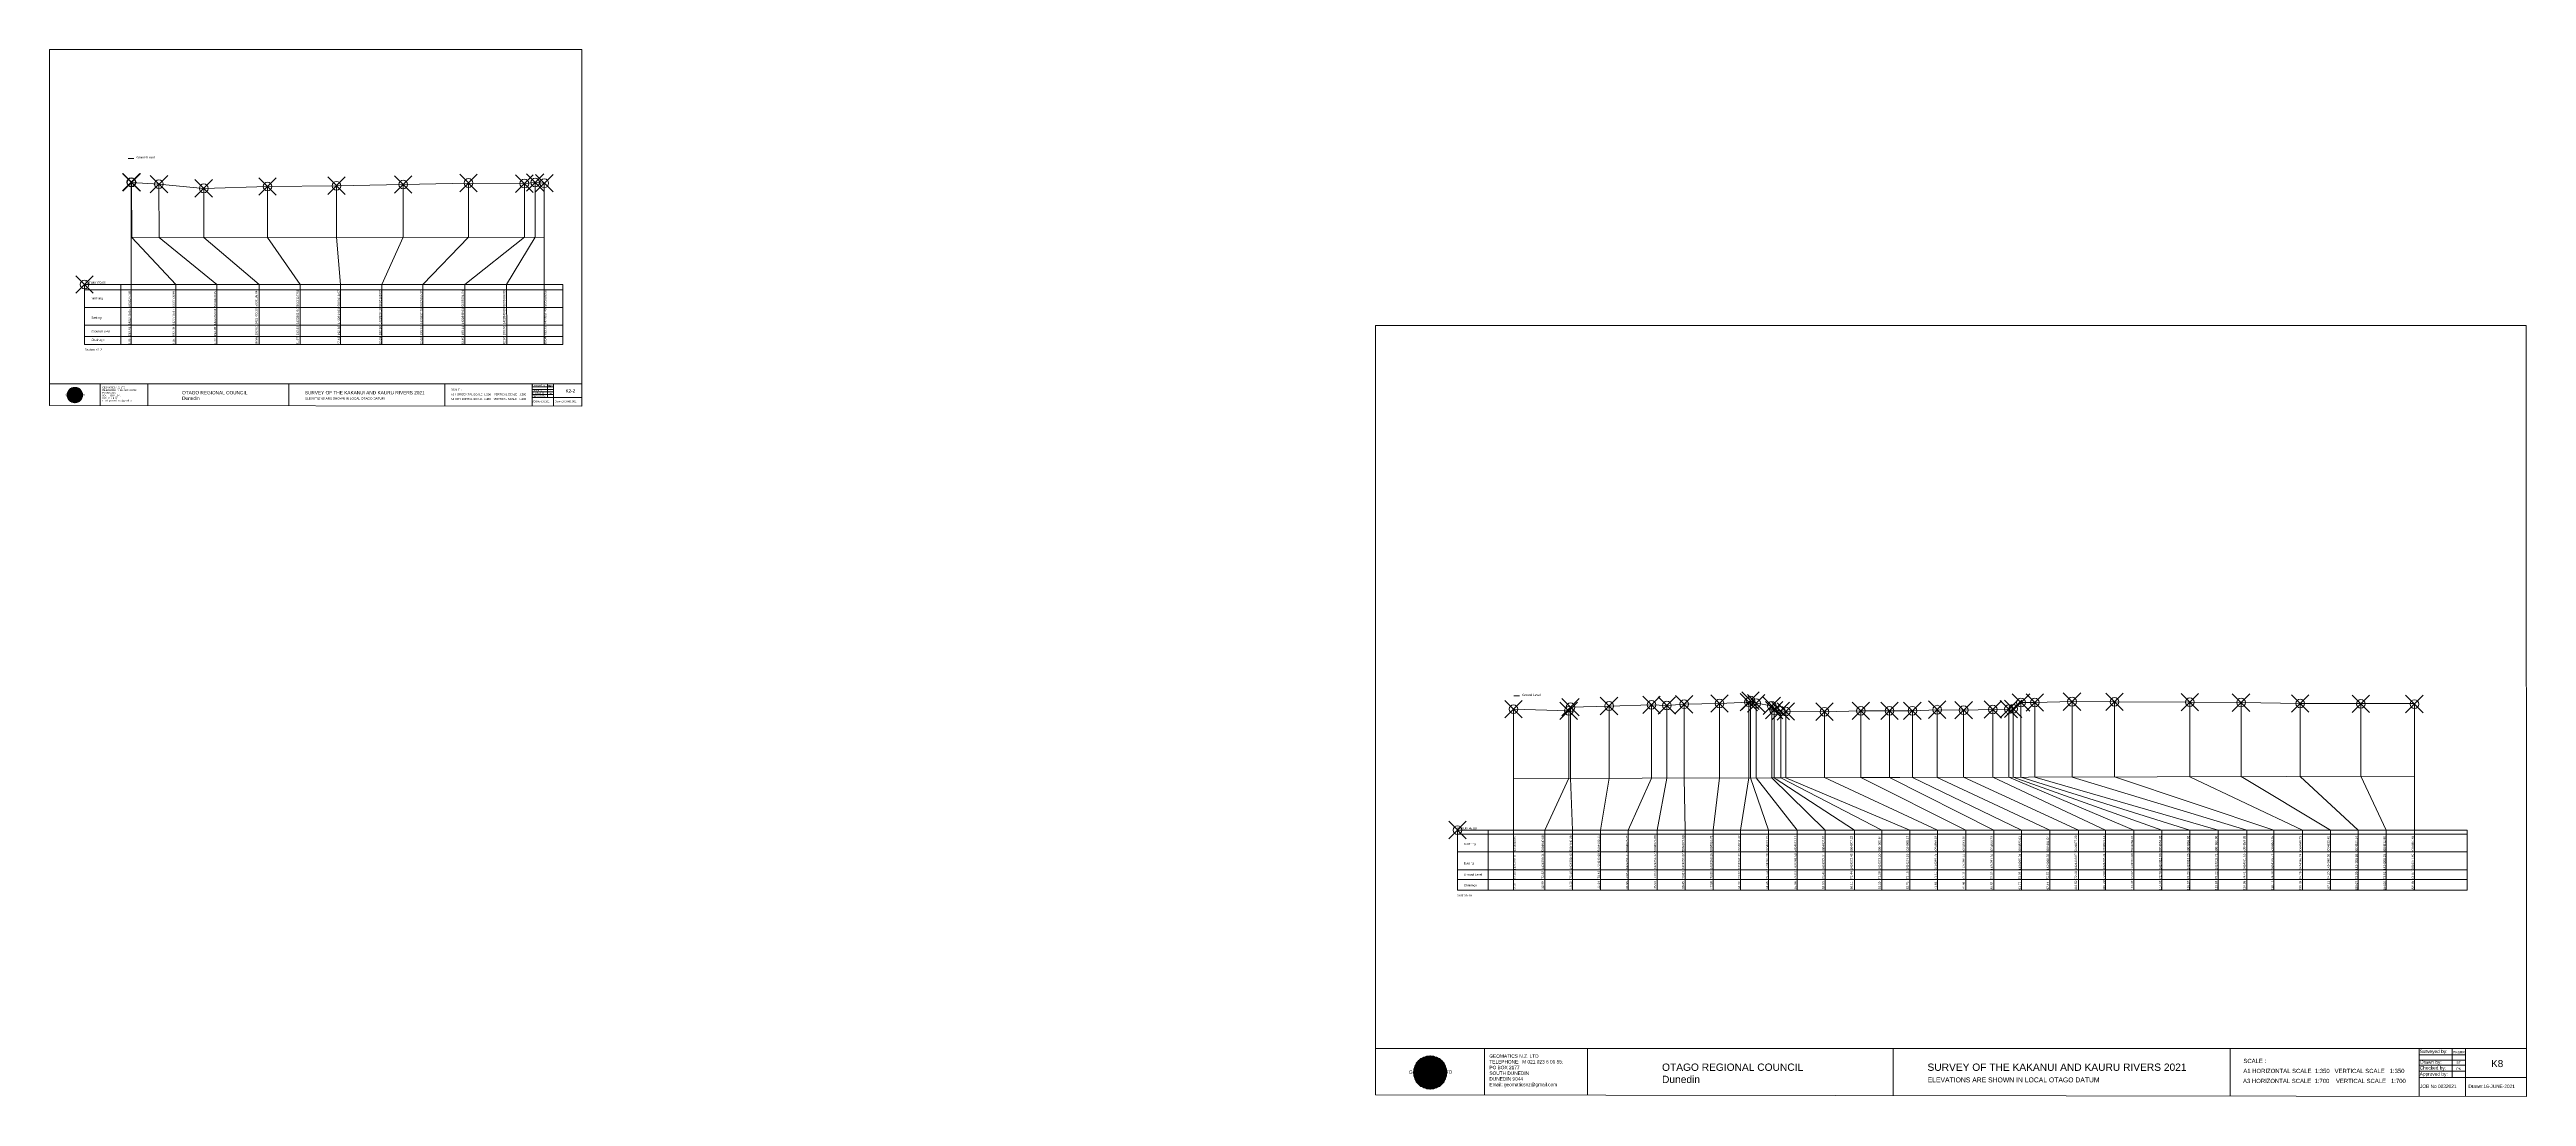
# Model space of a CAD drawing. Header units: millimetres. Extents: x -13548260 to 13046302109, y -19137686871 to 1424966580.
# Drawn here: x -6877115 to -6309325, y -16035 to 223819 of the extents above; entities that cross this region are included whole.
import ezdxf

# ---------------------------------------------------------------- set-up
doc = ezdxf.new("R2010")
doc.units = ezdxf.units.MM
doc.header["$PDMODE"] = 35
doc.header["$PDSIZE"] = 2000
doc.layers.get('0').update_dxf_attribs({"lineweight": 0})
doc.layers.add('geo', color=7, linetype='Continuous', lineweight=0)
doc.styles.get("Standard").update_dxf_attribs({"font": 'arial.ttf'})

# ---------------------------------------------------------------- blocks, each defined once
blk = doc.blocks.new('Geomatics_Circle_SPT')
at = {"layer": 'geo', "color": 2, "linetype": 'Continuous', "lineweight": 0}
for p, q in [((0, 25.2), (-25.2, 0)), ((-24.7, 4.9), (-4.9, 24.7)), ((-24.7, -4.9), (4.9, 24.7)), ((4.9, -24.7), (-24.7, 4.9)), ((-24.7, 0), (0, -24.7)), ((-9.7, 23.3), (-23.3, 9.6)), ((9.7, 23.3), (-23.3, -9.7)), ((-23.3, 9.7), (9.7, -23.3)), ((-21, 14), (-14, 21)), ((-21, -14), (14, 21)), ((14, -21), (-21, 14)), ((0, 0), (-17.8, 17.8)), ((0, 0), (-17.8, -17.8)), ((-14, 21), (21, -14)), ((21, 14), (-14, -21)), ((23.3, -9.7), (-9.7, 23.3)), ((-9.7, -23.3), (23.3, 9.7)), ((-4.9, 24.7), (24.7, -4.9)), ((24.7, 4.9), (-4.9, -24.7)), ((25.2, 0), (0, 25.2)), ((0, 0), (17.8, 17.8)), ((0, 0), (17.8, -17.8)), ((0, -24.8), (25.2, 0)), ((4.9, 24.7), (24.7, 4.9)), ((23.3, 9.7), (9.7, 23.3)), ((14, 21), (21, 14)), ((17.8, 18.1), (17.8, 18.1)), ((-4.9, -24.7), (-24.7, -4.9)), ((-23.3, -9.7), (-9.7, -23.3)), ((-14, -21), (-21, -14)), ((-17.8, -17.8), (-17.8, -17.8)), ((24.7, -4.9), (4.9, -24.7)), ((4.9, -24.7), (4.9, -24.7)), ((9.7, -23.3), (23.3, -9.7)), ((21, -14), (14, -21)), ((18.1, -17.8), (18.1, -17.8))]:
    blk.add_line(p, q, dxfattribs=at)
at = {"layer": 'geo', "color": 1, "linetype": 'Continuous', "lineweight": 0}
for p, q in [((-25.2, 0), (9.7, 23.3)), ((-25.2, 0), (-9.6, 23.3)), ((-25.2, 0), (23.3, 9.7)), ((-25.2, 0), (-23.3, 9.7)), ((-23.3, -9.7), (-25.2, 0)), ((-9.6, -23.3), (-25.2, 0)), ((9.7, -23.3), (-25.2, 0)), ((-4.9, 24.8), (-24.7, -4.9)), ((4.9, 24.7), (-24.7, 4.9)), ((14, 21), (-24.7, -4.9)), ((-14, 21), (-24.7, 4.9)), ((21, 14), (-24.7, 4.9)), ((-21, 14), (-24.7, -4.9)), ((0, 0), (-24.7, 4.9)), ((-24.7, 4.9), (-21, -14)), ((-24.7, 4.9), (-4.9, -24.7)), ((-24.7, 4.9), (14, -21)), ((-24.7, 4.9), (-24.7, 4.9)), ((0, 0), (-24.7, -4.9)), ((-23.3, 9.7), (0, 25.2)), ((-23.3, -9.6), (0, 25.2)), ((-23.3, -9.6), (17.8, 17.8)), ((-23.3, 9.7), (-17.8, 17.9)), ((-23.3, -9.6), (-17.8, 17.9)), ((-23.3, 9.7), (17.8, 17.8)), ((-17.8, -17.8), (-23.3, 9.7)), ((0, -25.2), (-23.3, 9.7)), ((-23.3, 9.7), (17.8, -17.8)), ((-23.3, 9.7), (25.2, 0)), ((-23.3, 9.4), (-23.3, 9.4)), ((-23.3, -9.7), (25.2, 0)), ((4.9, 24.8), (-21, -14)), ((-4.9, 24.7), (-21, 14)), ((14, 21), (-21, 14)), ((-14, 21), (-21, -14)), ((0, 0), (-21, 14)), ((-21, 14), (-14, -21)), ((-21, 14), (4.9, -24.7)), ((-21, 14), (-21, 14)), ((24.7, 4.9), (-21, 14)), ((0, 0), (-21, -14)), ((-17.9, 17.6), (-17.9, 17.6)), ((-17.8, 17.8), (9.7, 23.3)), ((-17.8, 17.8), (-9.6, 23.3)), ((-17.8, -17.8), (9.7, 23.3)), ((-17.8, -17.8), (-9.7, 23.3)), ((-9.7, -23.3), (-17.8, 17.8)), ((-17.8, 17.8), (9.7, -23.3)), ((-17.8, 17.8), (23.3, -9.6)), ((-17.8, 17.8), (23.3, 9.7)), ((-17.8, -17.8), (23.3, 9.7)), ((4.9, 24.7), (-14, 21)), ((-4.9, 24.7), (-14, -20.9)), ((0, 0), (-14, 21)), ((-14, 21), (-4.9, -24.7)), ((-14, 21), (-14, 21)), ((24.7, -4.9), (-14, 21)), ((21, 14), (-14, 21)), ((-14, -21), (24.7, 4.9)), ((0, 0), (-14, -21)), ((-9.8, 23.1), (-9.8, 23.1)), ((-9.7, 23.3), (0, 25.2)), ((-9.7, 23.3), (0, -25.2)), ((-9.7, -23.3), (0, 25.2)), ((-9.6, 23.3), (17.8, -17.8)), ((-9.6, 23.3), (25.2, 0)), ((-9.6, 23.3), (17.8, 17.8)), ((-9.6, -23.3), (17.8, 17.9)), ((25.2, 0), (-9.6, -23.3)), ((0, 0), (-4.9, 24.7)), ((-4.9, 24.7), (-4.9, 24.7)), ((21, -14), (-4.9, 24.7)), ((24.8, 4.9), (-4.9, 24.7)), ((14, 21), (-4.9, 24.7)), ((-4.9, -24.7), (21, 14)), ((0, 0), (-4.9, -24.7)), ((-0.2, 25.1), (-0.2, 25.1)), ((0, 25.2), (9.7, -23.3)), ((0, 25.2), (23.3, -9.7)), ((0, 25.2), (23.3, 9.7)), ((0, 25.2), (9.7, 23.3)), ((0, 0), (4.9, 24.7)), ((0, -25.2), (9.7, 23.3)), ((0, 0), (14, 21)), ((0, 0), (21, 14)), ((23.3, 9.7), (0, -25.2)), ((0, 0), (24.8, 4.9)), ((0, 0), (4.9, -24.7)), ((0, 0), (14, -21)), ((0, 0), (21, -14)), ((0, 0), (24.8, -4.9)), ((21, 14), (4.9, 24.8)), ((14, -21), (4.9, 24.7)), ((24.7, -4.9), (4.9, 24.7)), ((4.9, 24.7), (4.9, 24.7)), ((4.9, -24.7), (14, 21)), ((4.9, -24.7), (24.7, 4.9)), ((9.4, 23.3), (9.4, 23.3)), ((9.7, 23.3), (17.8, -17.8)), ((9.7, 23.3), (25.2, 0)), ((9.7, 23.3), (17.8, 17.9)), ((17.8, 17.8), (9.7, -23.3)), ((25.2, 0), (9.7, -23.3)), ((21, -14), (14, 21)), ((24.7, 4.9), (14, 21)), ((14, 21), (14, 21)), ((14, -21), (21, 14)), ((17.6, 17.9), (17.6, 17.9)), ((17.8, 17.8), (23.3, -9.7)), ((17.8, 17.8), (23.3, 9.7)), ((23.3, 9.7), (17.8, -17.8)), ((24.7, -4.9), (21, 14)), ((21, 14), (21, 14)), ((21, -14), (24.7, 4.9)), ((23.1, 9.8), (23.1, 9.8)), ((23.3, 9.7), (25.2, 0)), ((25.2, 0), (23.3, -9.6)), ((24.7, 4.9), (24.7, 4.9)), ((25.1, 0.2), (25.1, 0.2)), ((-25.2, 0), (23.3, -9.7)), ((-25.1, -0.2), (-25.1, -0.2)), ((-24.7, -4.9), (-24.7, -4.9)), ((-24.7, -4.9), (-14, -21)), ((-24.7, -4.9), (4.9, -24.7)), ((-24.7, -4.9), (21, -14)), ((-17.8, -17.8), (-23.3, -9.7)), ((0, -25.2), (-23.3, -9.6)), ((17.8, -17.8), (-23.3, -9.6)), ((-23.1, -9.8), (-23.1, -9.8)), ((-21, -14), (24.7, -4.9)), ((-21, -14), (-21, -14)), ((-21, -14), (-4.9, -24.7)), ((-21, -14), (14, -21)), ((23.3, -9.7), (-17.8, -17.8)), ((-9.6, -23.3), (-17.8, -17.8)), ((9.7, -23.3), (-17.8, -17.8)), ((-17.6, -17.9), (-17.6, -17.9)), ((-14, -21), (21, -14)), ((-14, -21), (-14, -21)), ((-14, -21), (4.9, -24.7)), ((17.8, -17.8), (-9.7, -23.3)), ((0, -25.2), (-9.7, -23.3)), ((-9.4, -23.3), (-9.4, -23.3)), ((-4.9, -24.7), (24.7, -4.9)), ((-4.9, -24.7), (14, -21)), ((-4.9, -24.7), (-4.9, -24.7)), ((23.3, -9.6), (0, -25.2)), ((9.7, -23.3), (0, -25.2)), ((0.2, -25.1), (0.2, -25.1)), ((4.9, -24.7), (21, -14)), ((4.9, -24.7), (4.9, -24.7)), ((17.8, -17.8), (9.7, -23.3)), ((9.8, -23.1), (9.8, -23.1)), ((14, -21), (24.7, -4.9)), ((14, -21), (14, -21)), ((23.3, -9.6), (17.8, -17.8)), ((17.9, -17.6), (17.9, -17.6)), ((21, -14), (21, -14)), ((23.3, -9.4), (23.3, -9.4)), ((24.7, -4.9), (24.7, -4.9))]:
    blk.add_line(p, q, dxfattribs=at)
at = {"layer": 'geo', "color": 114, "linetype": 'Continuous', "lineweight": 0}
for p, q in [((17.9, 17.8), (-25.2, 0)), ((-24.7, 4.9), (14, 21)), ((-24.7, -4.9), (21, 14)), ((-14, -21), (-24.7, 4.9)), ((9.7, 23.3), (-23.3, 9.7)), ((0, 0), (-23.3, 9.7)), ((-23.3, 9.7), (-9.7, -23.3)), ((0, 0), (-23.3, -9.7)), ((-4.9, -24.7), (-21, 14)), ((-20.9, 14), (4.9, 24.7)), ((24.8, 4.9), (-20.9, -14)), ((0, 25.2), (-17.8, 17.8)), ((-17.8, 17.8), (0, -25.2)), ((-14, 21), (-4.9, 24.7)), ((4.9, -24.7), (-14, 21)), ((0, 0), (-9.7, 23.3)), ((0, 0), (-9.7, -23.3)), ((-4.9, 24.7), (14, -21)), ((17.8, -17.8), (0, 25.2)), ((0, 0), (9.7, 23.3)), ((0, 0), (23.3, 9.7)), ((0, 0), (9.7, -23.3)), ((0, 0), (23.3, -9.7)), ((4.9, 24.7), (21, -14)), ((23.3, -9.7), (9.7, 23.3)), ((14, 21), (24.7, -4.9)), ((25.2, 0), (17.8, 17.8)), ((21, 14), (24.7, 4.9)), ((-25.2, 0), (-17.8, -17.8)), ((-21, -14), (-24.7, -4.9)), ((-17.8, -17.8), (25.2, 0)), ((24.8, -4.9), (-14, -21)), ((-9.6, -23.3), (23.3, -9.7)), ((21, -14), (-4.9, -24.8)), ((0, -25.2), (17.9, -17.8)), ((14, -21), (4.9, -24.8))]:
    blk.add_line(p, q, dxfattribs=at)
at = {"layer": 'geo', "color": 250, "linetype": 'Continuous', "lineweight": 0}
for p, q in [((0, 0), (-25.2, 0)), ((24.7, 4.9), (-24.7, 4.9)), ((-24.7, 4.9), (-24.7, -4.9)), ((-23.3, 9.7), (23.3, 9.7)), ((-23.3, 9.7), (-23.3, 9.7)), ((-23.3, -9.7), (-23.3, 9.7)), ((21, 14), (-21, 14)), ((-21, 14), (-21, -14)), ((-17.8, 17.8), (17.8, 17.8)), ((-17.8, -17.8), (-17.8, 17.8)), ((-14, 21), (-14, 21)), ((14, 21), (-14, 21)), ((-14, 20.9), (-14, -21)), ((-9.7, 23.3), (9.7, 23.3)), ((-9.7, -23.3), (-9.7, 23.3)), ((-4.9, 24.7), (4.9, 24.7)), ((-4.9, 24.7), (-4.9, -24.7)), ((0, 0), (0, 25.2)), ((0, 0), (0, -25.2)), ((0, 0), (25.2, 0)), ((4.9, 24.7), (4.9, -24.7)), ((9.7, -23.3), (9.7, 23.3)), ((14, 21), (14, -21)), ((17.8, -17.8), (17.8, 17.8)), ((21, 14), (21, 14)), ((21, -14), (21, 14)), ((23.3, 9.7), (23.3, -9.7)), ((24.7, 4.9), (24.7, 4.9)), ((24.7, -4.9), (24.7, 4.9)), ((-24.7, -4.9), (24.7, -4.9)), ((23.3, -9.7), (-23.3, -9.7)), ((-21, -14), (21, -14)), ((17.8, -17.8), (-17.8, -17.8)), ((-14, -21), (14, -21)), ((9.7, -23.3), (-9.7, -23.3)), ((-4.9, -24.7), (4.9, -24.7))]:
    blk.add_line(p, q, dxfattribs=at)
blk = doc.blocks.new('GeomaticsNZ TITLE BLOCK')
at = {"color": 7, "linetype": 'Continuous', "lineweight": 0}
for p, q in [((0, 94.9), (0, 1579.2)), ((0, 1579.2), (2363.4, 1579.2)), ((2363.4, 1579.2), (2364, 94.9)), ((2364, 94.9), (0, 94.9)), ((0, 94.9), (0, 0)), ((15.9, 94.9), (2364, 94.9)), ((224.3, 95.2), (224.3, -0.3)), ((2364, 94.9), (382.6, 94.9)), ((435.8, 95.2), (435.8, -0.7)), ((1063.4, 94.9), (1063.4, -2.4)), ((1755.4, 94.9), (1755.4, -2.6)), ((2143.6, 60.4), (2238.6, 60.4)), ((2143.9, 94.9), (2143.7, -3)), ((2143.9, 81.9), (2238.6, 81.7)), ((2143.9, 71), (2238.6, 71)), ((2211.5, 94.9), (2211.5, 36.1)), ((2238.6, 94.8), (2238.6, -3.2)), ((2364, -3.5), (2364, 94.9)), ((0, 0), (2364, -3.5)), ((2143.8, 48.6), (2238.6, 48.6)), ((2143.8, 35.4), (2364, 35.3))]:
    blk.add_line(p, q, dxfattribs=at)
at = {"color": 7, "linetype": 'Continuous', "lineweight": 0, "xscale": 1.36, "yscale": 1.36, "zscale": 1.36}
blk.add_blockref('Geomatics_Circle_SPT', (112.4, 45.7), dxfattribs=at)
at = {"color": 7, "linetype": 'Continuous', "lineweight": 0}
for s, p in [('PK&RR', (2213.2, 84.8)), ('ST', (2220.3, 63.6)), ('PK', (2220.4, 50.6))]:
    blk.add_text(s, height=5, dxfattribs=at).set_placement(p)
at = {"color": 7, "linetype": 'Continuous', "lineweight": 0, "attachment_point": 1}
for s, width, heights, insert, char_height in [('{\\C256;GEOMATICS N.Z. LTD                   \\PTELEPHONE:  M 021 023 6 00 55;\\PPO BOX 2177\\PSOUTH DUNEDIN\\PDUNEDIN 9044\\PEmail: geomaticsnz@gmail.com}', 3535.727, [94.7], (234, 82.7), 7), ('{\\C256;OTAGO REGIONAL COUNCIL\\PDunedin}', 3535.727, [0], (588.6, 64), 15), ('{\\C256;SURVEY OF THE KAKANUI AND KAURU RIVERS 2021}', 3535.727, [0], (1133.8, 64), 15), ('{\\C256;Surveyed by:}', 3535.727, [0], (2144.7, 92.4), 7), ('{\\C256;Checked by:}', 3535.727, [0], (2144.7, 58.6), 7), ('{\\C256;Drawn by:}', 3535.727, [0], (2145.8, 70.4), 7), ('{\\C256;Geomatics N.Z. LTD                   }', 125.079, [15.8], (68.8, 49.9), 7), ('{\\C256;ELEVATIONS ARE SHOWN IN LOCAL OTAGO DATUM}', 3535.727, [0], (1134.1, 35.4), 10), ('{\\C256;Approved by:}', 3535.727, [0], (2144.7, 45.9), 7), ('{\\C256;JOB No 0032021}', 3535.727, [0], (2145.3, 20.8), 7), ('{\\C256;Drawn:16-JUNE-2021}', 3535.727, [0], (2244.7, 20.7), 7)]:
    blk.add_mtext_dynamic_manual_height_columns(s, width=width, gutter_width=159, heights=heights, dxfattribs=dict(at, insert=insert, char_height=char_height))

msp = doc.modelspace()

# ---------------------------------------------------------------- linework, layer by layer
at = {"color": 1, "linetype": 'Continuous', "lineweight": 0}
for p, q in [((-6859081.955, 198890.956), (-6857789.989, 198890.956)), ((-6541447.044, 75740.286), (-6540155.078, 75740.286))]:
    msp.add_line(p, q, dxfattribs=at)
at = {"color": 7, "lineweight": 0}
for p, q in [((-6858293.863, 180752.689), (-6763699.626, 180856.689)), ((-6487607.072, 74321), (-6487607.072, 56963.831)), ((-6487212.083, 74641), (-6487212.083, 56964.817)), ((-6485903.357, 74031), (-6485903.357, 56968.081)), ((-6425194.078, 74204), (-6425194.078, 57119.504)), ((-6422020.23, 74224), (-6422020.23, 57127.421)), ((-6413502.404, 74414), (-6413502.404, 57148.666)), ((-6403750.411, 74375), (-6403750.411, 57172.99)), ((-6386476.638, 74286), (-6386476.638, 57216.075)), ((-6374755.157, 74196), (-6374755.157, 57245.311)), ((-6361194.824, 73987), (-6361194.824, 57279.134)), ((-6347309.883, 73908), (-6347309.883, 57313.766)), ((-6335016.327, 73868), (-6335016.327, 57344.429)), ((-6541541.227, 72688), (-6541501.672, 56829.405)), ((-6528871.823, 72319), (-6528871.823, 56860.907)), ((-6528472.222, 73159), (-6528472.222, 56861.904)), ((-6519626.665, 73419), (-6519626.665, 56883.967)), ((-6509909.138, 73670), (-6509909.138, 56908.205)), ((-6506358.401, 73530), (-6506358.401, 56917.061)), ((-6502414.833, 73810), (-6502414.833, 56926.897)), ((-6494282.723, 73810), (-6494282.723, 56947.181)), ((-6482333.73, 73451), (-6482333.73, 56976.984)), ((-6481752.243, 72441), (-6481752.243, 56978.435)), ((-6480275.766, 72281), (-6480275.766, 56982.117)), ((-6479098.651, 72161), (-6479098.651, 56985.053)), ((-6470225.387, 72112), (-6470225.387, 57007.185)), ((-6461901.956, 72312), (-6461901.956, 57027.946)), ((-6455341.781, 72322), (-6455341.781, 57044.309)), ((-6450096.098, 72333), (-6450096.098, 57057.393)), ((-6444417.955, 72573), (-6444417.955, 57071.555)), ((-6438338.756, 72483), (-6438338.756, 57086.718)), ((-6431661.164, 72604), (-6431661.164, 57103.374)), ((-6427989.589, 72674), (-6427989.589, 57112.532)), ((-6426996.06, 72784), (-6426996.06, 57115.01)), ((-6541541.227, 56829.307), (-6334937.977, 57344.625)), ((-6541501.672, 56829.405), (-6541501.672, 31114.284)), ((-6528871.823, 56860.907), (-6534379.779, 45000)), ((-6444318.464, 45000), (-6470225.387, 57007.185)), ((-6425194.078, 57119.504), (-6461901.956, 57027.946)), ((-6461901.956, 57027.946), (-6437875.008, 45000)), ((-6455341.781, 57044.309), (-6431431.598, 45000)), ((-6450096.098, 57057.393), (-6425105.855, 45000)), ((-6444417.955, 57071.555), (-6418562.004, 45000)), ((-6438338.756, 57086.718), (-6412036.074, 45000)), ((-6431661.164, 57103.374), (-6405815.45, 45000)), ((-6427989.589, 57112.532), (-6399359.21, 45000)), ((-6426996.06, 57115.01), (-6392936.131, 45000)), ((-6386494.898, 45000), (-6425194.078, 57119.504)), ((-6379997.262, 45000), (-6422020.23, 57127.421)), ((-6373433.072, 45000), (-6413502.404, 57148.666)), ((-6367224.636, 45000), (-6403750.411, 57172.99)), ((-6360692.084, 45000), (-6386476.638, 57216.075)), ((-6354261.455, 45000), (-6374755.157, 57245.311)), ((-6347930.434, 45000), (-6361194.824, 57279.134)), ((-6347309.883, 57313.766), (-6341466.695, 45000)), ((-6335016.327, 57344.429), (-6335016.327, 31114.284)), ((-6547340.929, 45000), (-6547340.929, 31248.305)), ((-6534379.779, 31248.305), (-6534379.779, 45000)), ((-6527989.808, 31248.305), (-6527989.808, 45000)), ((-6521569.089, 31248.305), (-6521569.089, 45000)), ((-6515243.531, 31248.305), (-6515243.531, 45000)), ((-6508597.897, 31248.305), (-6508597.897, 45000)), ((-6502144.16, 31248.305), (-6502144.16, 45000)), ((-6495749.882, 31248.305), (-6495749.882, 45000)), ((-6489527.915, 31248.305), (-6489527.915, 45000)), ((-6483052.599, 31248.305), (-6483052.599, 45000)), ((-6476539.218, 31248.305), (-6476539.218, 45000)), ((-6470102.014, 31248.305), (-6470102.014, 45000)), ((-6463398.17, 31248.305), (-6463398.17, 45000)), ((-6457113.317, 31248.305), (-6457113.317, 45000)), ((-6450676.112, 31248.305), (-6450676.112, 45000)), ((-6444318.464, 31248.305), (-6444318.464, 45000)), ((-6437875.008, 31248.305), (-6437875.008, 45000)), ((-6431431.598, 31248.305), (-6431431.598, 45000)), ((-6425105.855, 31248.305), (-6425105.855, 45000)), ((-6418562.004, 31248.305), (-6418562.004, 45000)), ((-6412036.074, 31248.305), (-6412036.074, 45000)), ((-6405815.45, 31248.305), (-6405815.45, 45000)), ((-6399359.21, 31248.305), (-6399359.21, 45000)), ((-6392936.131, 31248.305), (-6392936.131, 45000)), ((-6386494.898, 31248.305), (-6386494.898, 45000)), ((-6379997.262, 31248.305), (-6379997.262, 45000)), ((-6373433.072, 31248.305), (-6373433.072, 45000)), ((-6367224.636, 31248.305), (-6367224.636, 45000)), ((-6360692.084, 31248.305), (-6360692.084, 45000)), ((-6354261.455, 31248.305), (-6354261.455, 45000)), ((-6347930.434, 31248.305), (-6347930.434, 45000)), ((-6341466.695, 31248.305), (-6341466.695, 45000)), ((-6322940.86, 45000), (-6322940.86, 31248.305))]:
    msp.add_line(p, q, dxfattribs=at)
at = {"color": 7, "linetype": 'Continuous', "lineweight": 0}
for p, q in [((-6869077.572, 170000.092), (-6869077.572, 156248.397)), ((-6869077.572, 168762.779), (-6759427.13, 168762.779)), ((-6869077.572, 164751.664), (-6759427.13, 164751.664)), ((-6869077.562, 170000.09), (-6759427.13, 170000.09)), ((-6860809.044, 156248.408), (-6860809.044, 170000.101)), ((-6759427.13, 156248.397), (-6759427.13, 170000.09)), ((-6869077.572, 160644.616), (-6759427.13, 160644.616)), ((-6869077.572, 158106.358), (-6759427.13, 158106.358)), ((-6869077.572, 156248.397), (-6759427.13, 156248.397)), ((-6554354.079, 45000), (-6554354.079, 31248.305)), ((-6554354.079, 45000), (-6322940.86, 45000)), ((-6554354.079, 44076.552), (-6322940.86, 44076.552)), ((-6554354.079, 39973.87), (-6322940.86, 39973.87)), ((-6554354.079, 35906.671), (-6322940.86, 35906.671)), ((-6554354.079, 33649.659), (-6322940.86, 33649.659)), ((-6554354.079, 31248.305), (-6322940.86, 31248.305))]:
    msp.add_line(p, q, dxfattribs=at)
for p, q in [((-6848127.846, 156248.397), (-6848127.846, 170000.09)), ((-6838783.678, 156248.397), (-6838783.678, 170000.09)), ((-6829083.559, 156248.397), (-6829083.559, 170000.09)), ((-6819650.42, 156248.397), (-6819650.42, 170000.09)), ((-6810405.208, 156248.397), (-6810405.208, 170000.09)), ((-6800942.812, 156248.397), (-6800942.812, 170000.09)), ((-6791510.051, 156248.397), (-6791510.051, 170000.09)), ((-6781899.284, 156248.397), (-6781899.284, 170000.09)), ((-6528472.222, 56861.904), (-6527989.808, 45000)), ((-6519626.665, 56908.205), (-6521569.089, 45000)), ((-6515243.531, 45000), (-6509909.138, 56908.205)), ((-6508597.897, 45000), (-6506358.401, 56917.061)), ((-6502144.16, 45000), (-6502414.833, 56926.897)), ((-6494282.723, 56947.181), (-6495749.882, 45000)), ((-6489527.915, 45000), (-6487607.072, 56963.831)), ((-6483052.599, 45000), (-6487212.083, 56964.817)), ((-6476539.218, 45000), (-6485903.357, 56968.081)), ((-6470102.014, 45000), (-6482333.73, 56976.984)), ((-6463398.17, 45000), (-6481752.243, 56978.435)), ((-6480275.766, 56982.117), (-6481149.417, 56982.117)), ((-6457113.317, 45000), (-6480275.766, 56982.117)), ((-6450676.112, 45000), (-6479098.651, 56985.053)), ((-6495749.882, 45000), (-6502144.16, 45000)), ((-6463398.17, 45000), (-6470102.014, 45000))]:
    msp.add_line(p, q)
for points in [[(-6858413.694, 193431), (-6858413.694, 156248.397)], [(-6858293.863, 193391), (-6858279.968, 180752.704), (-6848127.846, 170000.09)], [(-6781089.039, 193245), (-6781076.604, 180837.584), (-6791510.051, 170000.09)], [(-6768276.937, 193106), (-6768263.465, 180851.671), (-6781899.284, 170000.09)], [(-6765779.427, 193356), (-6765765.682, 180854.417), (-6772349.558, 170000.09), (-6772312.845, 156248.397)], [(-6763699.626, 193186), (-6763699.626, 156248.397)], [(-6852036.31, 192961), (-6852022.895, 180759.583), (-6838783.678, 170000.09)], [(-6841776.488, 192022), (-6841764.118, 180770.862), (-6829083.559, 170000.09)], [(-6827165.53, 192453), (-6827152.704, 180786.926), (-6819650.42, 170000.09)], [(-6811325.236, 192624), (-6811312.241, 180804.342), (-6810405.208, 170000.09)], [(-6796054.559, 192895), (-6796041.284, 180821.131), (-6800942.812, 170000.09)]]:
    msp.add_lwpolyline(points)
at = {"color": 1}
msp.add_lwpolyline([(-6858413.694, 193431), (-6858293.863, 193391), (-6852036.31, 192961), (-6841776.488, 192022), (-6827165.53, 192453), (-6811325.236, 192624), (-6796054.559, 192895), (-6781089.039, 193245), (-6768276.937, 193106), (-6765779.427, 193356), (-6763699.626, 193186)], dxfattribs=at)
at = {"color": 1, "lineweight": 0}
msp.add_lwpolyline([(-6541541.227, 72688), (-6528871.823, 72319), (-6528472.222, 73159), (-6519626.665, 73419), (-6509909.138, 73670), (-6506358.401, 73530), (-6502414.833, 73810), (-6494282.723, 73990), (-6487607.072, 74321), (-6487212.083, 74641), (-6485903.357, 74031), (-6482333.73, 73451), (-6481752.243, 72441), (-6480275.766, 72281), (-6479098.651, 72161), (-6470225.387, 72112), (-6461901.956, 72312), (-6455341.781, 72322), (-6450096.098, 72333), (-6444417.955, 72573), (-6438338.756, 72483), (-6431661.164, 72604), (-6427989.589, 72674), (-6426996.06, 72784), (-6425194.078, 74204), (-6422020.23, 74224), (-6413502.404, 74414), (-6403750.411, 74375), (-6386476.638, 74286), (-6374755.157, 74196), (-6361194.824, 73987), (-6347309.883, 73987), (-6335016.327, 73987)], dxfattribs=at)
for p in [(-6858413.694, 193431), (-6858293.863, 193391), (-6852036.31, 192961), (-6841776.488, 192022), (-6827165.53, 192453), (-6811325.236, 192624), (-6796054.559, 192895), (-6781089.039, 193245), (-6768276.937, 193106), (-6765779.427, 193356), (-6763699.626, 193186)]:
    msp.add_point(p)
at = {"color": 7, "linetype": 'Continuous', "lineweight": 0}
for p in [(-6869077.572, 170000.092), (-6554354.079, 45000)]:
    msp.add_point(p, dxfattribs=at)
at = {"color": 7, "lineweight": 0}
for p in [(-6541541.227, 72688), (-6528871.823, 72319), (-6528472.222, 73159), (-6519626.665, 73419), (-6509909.138, 73670), (-6506358.401, 73530), (-6502414.833, 73810), (-6494282.723, 73990), (-6487607.072, 74321), (-6487212.083, 74641), (-6485903.357, 74031), (-6482333.73, 73451), (-6481752.243, 72441), (-6480275.766, 72281), (-6479098.651, 72161), (-6470225.387, 72112), (-6461901.956, 72312), (-6455341.781, 72322), (-6450096.098, 72333), (-6444417.955, 72573), (-6438338.756, 72483), (-6431661.164, 72604), (-6427989.589, 72674), (-6426996.06, 72784), (-6425194.078, 74204), (-6422020.23, 74224), (-6413502.404, 74414), (-6403750.411, 74375), (-6386476.638, 74286), (-6374755.157, 74196), (-6361194.824, 73987), (-6347309.883, 73908), (-6335016.327, 73868)]:
    msp.add_point(p, dxfattribs=at)

# ---------------------------------------------------------------- block references
at = {"color": 7, "linetype": 'Continuous', "lineweight": 0}
for p, xscale, yscale, zscale in [((-6877115.493, 142299.715), 51.619356717847, 51.619356717847, 51.619356717847), ((-6573175.176, -15639.895), 111.6121941273381, 111.6121941273381, 111.6121941273381)]:
    msp.add_blockref('GeomaticsNZ TITLE BLOCK', p, dxfattribs=dict(at, xscale=xscale, yscale=yscale, zscale=zscale))

# ---------------------------------------------------------------- texts
at = {"linetype": 'Continuous', "lineweight": 0}
msp.add_text('Ground Level', height=500, dxfattribs=at).set_placement((-6857186.814, 198868.752))
at = {"color": 7, "linetype": 'Continuous', "lineweight": 0}
for s, height, p in [('DATUM 170.00', 500, (-6869077.56, 170146.858)), ('Northing', 500, (-6867551.313, 166560.749)), ('Ground Level', 500, (-6867535.283, 158997.718)), ('Easting', 500, (-6867553.359, 162162.187)), ('Section K2-2', 500, (-6869077.572, 154797.774)), ('Chainage', 500, (-6867532.896, 157077.195)), ('A3 HORIZONTAL SCALE  1:400    VERTICAL SCALE   1:400', 450, (-6785138.122, 143534.471)), ('A1 HORIZONTAL SCALE  1:200    VERTICAL SCALE   1:200 ', 450, (-6785104.348, 144593.491)), ('SCALE :  ', 450, (-6785099.745, 145652.51)), ('K2-2', 750, (-6758832.683, 145226.983)), ('Ground Level', 500, (-6539551.903, 75718.082)), ('DATUM 45.00', 500, (-6554424.825, 45146.766)), ('Northing', 500, (-6552827.82, 41560.657)), ('Ground Level', 500, (-6552882.548, 34533.521)), ('Easting', 500, (-6552900.624, 37162.095)), ('Section K8', 500, (-6554424.836, 29797.682)), ('Chainage', 500, (-6552880.16, 32077.102)), ('A1 HORIZONTAL SCALE  1:350   VERTICAL SCALE   1:350 ', 972.99716, (-6374227.215, -10680.256)), ('SCALE :  ', 972.9972, (-6374217.261, -8390.427)), ('K8', 1621.6619, (-6317422.203, -9310.508)), ('A3 HORIZONTAL SCALE  1:700    VERTICAL SCALE   1:700 ', 972.99716, (-6374300.242, -12970.084))]:
    msp.add_text(s, height=height, dxfattribs=at).set_placement(p)
for s, p in [('0.33   193.43  1422776.65  5003147.08', (-6858584.257, 156219.407)), ('0.45   193.39  1422776.97  5003146.99', (-6848411.617, 156219.407)), ('6.70   192.96  1422782.04  5003143.25', (-6838943.391, 156222.135)), ('16.96  192.02  1422790.13  5003136.94', (-6829475.165, 156172.34)), ('31.57  192.45  1422801.64  5003127.94', (-6820006.938, 156219.066)), ('47.42  192.62  1422814.03  5003118.07', (-6810538.712, 156239.53)), ('62.69  192.90  1422826.19  5003108.83', (-6801070.485, 156222.135)), ('77.65  193.25  1422837.79  5003099.37', (-6791602.259, 156215.314)), ('90.46  193.11  1422848.01  5003091.64', (-6782134.033, 156219.407)), ('92.96  193.36  1422849.89  5003089.99', (-6772665.806, 156219.407)), ('95.04  193.19  1422851.49  5003088.66', (-6763197.58, 156219.407))]:
    msp.add_text(s, height=500, rotation=90).set_placement(p)
at = {"color": 7, "lineweight": 0}
for s, p in [('0.32    72.69  1424228.81  5004948.99', (-6540999.626, 31585.629)), ('12.99   72.32  1424239.21  5004940.68', (-6534567.454, 31527.114)), ('13.39   73.16  1424239.40  5004940.28', (-6528135.282, 31515.667)), ('22.24   73.42  1424243.90  5004932.23', (-6521703.11, 31559.813)), ('31.95   73.67  1424251.71  5004926.25', (-6515270.938, 31539.498)), ('35.50   73.53  1424254.37  5004923.89', (-6508838.766, 31528.051)), ('39.45   73.81  1424257.67  5004921.63', (-6502406.594, 31516.603)), ('47.58   73.99  1424263.26  5004915.71', (-6495974.422, 31525.62)), ('54.26   74.32  1424267.42  5004910.42', (-6489542.25, 31494.05)), ('54.65   74.64  1424268.28  5004910.73', (-6483110.079, 31482.602)), ('55.96   74.03  1424269.50  5004910.11', (-6476677.907, 31471.155)), ('59.53   73.45  1424272.01  5004907.57', (-6470245.735, 31459.707)), ('60.11   72.44  1424272.48  5004907.22', (-6463813.563, 31450.989)), ('61.59   72.28  1424273.20  5004905.84', (-6457381.732, 31439.542)), ('62.76   72.16  1424274.19  5004905.17', (-6450949.56, 31428.094)), ('71.64   72.11  1424280.75  5004899.19', (-6444517.729, 31409.826)), ('79.96   72.31  1424286.44  5004893.10', (-6438085.898, 31398.38)), ('86.52   72.32  1424291.34  5004888.73', (-6431653.727, 31391.707)), ('91.77   72.33  1424295.04  5004885.01', (-6425221.555, 31379.578)), ('97.44   72.57  1424299.58  5004881.54', (-6418789.383, 31368.13)), ('103.52  72.48  1424303.87  5004877.23', (-6412357.552, 31309.617)), ('110.20  72.60  1424308.21  5004872.11', (-6405925.38, 31298.169)), ('113.87  72.67  1424310.90  5004869.61', (-6399493.208, 31286.722)), ('114.87  72.78  1424312.00  5004869.32', (-6393061.036, 31275.274)), ('116.67  74.20  1424313.25  5004868.02', (-6386628.864, 31263.827)), ('119.84  74.22  1424315.71  5004866.00', (-6380196.692, 31252.38)), ('128.36  74.41  1424321.16  5004859.38', (-6373764.52, 31240.932)), ('138.11  74.38  1424328.71  5004853.16', (-6367332.349, 31229.485)), ('155.39  74.29  1424340.74  5004840.75', (-6360900.177, 31218.037)), ('167.11  74.20  1424348.99  5004832.42', (-6354468.005, 31206.59)), ('180.67  73.99  1424358.88  5004823.14', (-6348035.833, 31195.143)), ('194.55  73.91  1424368.29  5004812.90', (-6341603.661, 31183.695)), ('206.85  73.87  1424377.60  5004804.84', (-6335171.489, 31227.841))]:
    msp.add_text(s, height=500, rotation=90, dxfattribs=at).set_placement(p)

doc.saveas('drawing.dxf')
